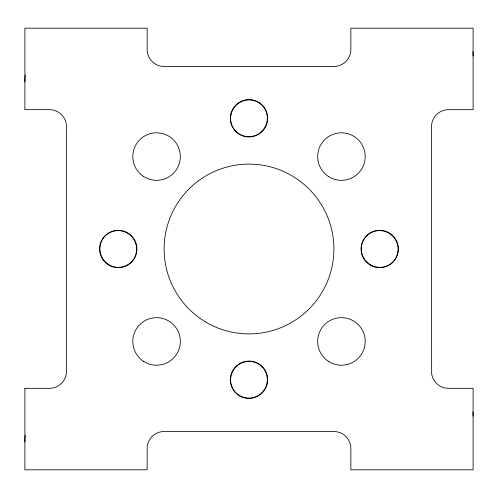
<?xml version="1.0" encoding="UTF-8"?>
<svg xmlns="http://www.w3.org/2000/svg" width="498" height="498" viewBox="0 0 498 498"><rect width="100%" height="100%" fill="white"/><g stroke="black" fill="none" stroke-linecap="round" stroke-linejoin="round"><path stroke-width="0.75" d="M472.839 51.711A18.463 1.874 -84.1 0 1 473.094 56.013M472.839 411.852A18.463 1.874 -84.1 0 1 473.094 416.154M24.912 441.987A18.463 1.874 -84.1 0 1 25.161 435.215M24.912 81.853A18.463 1.874 -84.1 0 1 25.168 75.074M24.9 388.322L24.9 469.813L147.134 469.813L147.134 448.48A16.976 16.976 0 0 1 164.116 431.505L333.884 431.511A16.976 16.976 0 0 1 350.86 448.486L350.86 469.819L473.1 469.819L473.1 388.328L448.48 388.328A16.976 16.976 0 0 1 431.648 373.568L431.505 126.654A16.976 16.976 0 0 1 448.48 109.678L473.1 109.678L473.1 28.187L350.866 28.187L350.866 49.52A16.976 16.976 0 0 1 333.884 66.495L164.116 66.489A16.976 16.976 0 0 1 147.14 49.514L147.14 28.181L24.9 28.181L24.9 109.672L49.52 109.672A16.976 16.976 0 0 1 66.352 124.432L66.495 371.346A16.976 16.976 0 0 1 49.52 388.322L24.9 388.322M206.558 322.511A84.884 84.884 0 0 0 333.884 249A84.884 84.884 0 0 0 206.558 175.489A84.884 84.884 0 0 0 206.558 322.511M328.375 361.293A23.767 23.767 0 0 0 365.165 342.823A23.767 23.767 0 0 0 330.772 320.195A23.767 23.767 0 0 0 328.375 361.293M143.499 361.293A23.767 23.767 0 0 0 180.295 342.823A23.767 23.767 0 0 0 145.902 320.195A23.767 23.767 0 0 0 143.499 361.293M143.499 176.423A23.767 23.767 0 0 0 180.295 157.947A23.767 23.767 0 0 0 145.902 135.325A23.767 23.767 0 0 0 143.499 176.423M328.375 176.423A23.767 23.767 0 0 0 365.165 157.947A23.767 23.767 0 0 0 330.772 135.325A23.767 23.767 0 0 0 328.375 176.423M238.667 133.831A18.675 18.675 0 0 0 267.638 119.445A18.675 18.675 0 0 0 240.696 101.548A18.675 18.675 0 0 0 238.667 133.831M370.388 265.173A18.675 18.675 0 0 0 398.4 249A18.675 18.675 0 0 0 370.388 232.827A18.675 18.675 0 0 0 370.388 265.173M239.663 395.898A18.675 18.675 0 0 0 267.675 379.725A18.675 18.675 0 0 0 239.663 363.552A18.675 18.675 0 0 0 239.663 395.898M108.938 265.173A18.675 18.675 0 0 0 136.95 249A18.675 18.675 0 0 0 108.938 232.827A18.675 18.675 0 0 0 108.938 265.173M100.521 253.625A18.463 18.277 45 0 0 131.298 262.023A18.463 18.277 45 0 0 122.9 231.246A18.463 18.277 45 0 0 100.521 253.625M253.625 397.479A18.463 18.277 -45 0 0 262.023 366.702A18.463 18.277 -45 0 0 231.246 375.1A18.463 18.277 -45 0 0 253.625 397.479M361.697 252.498A18.463 18.277 45 0 0 391.907 262.807A18.463 18.277 45 0 0 385.458 231.582A18.463 18.277 45 0 0 361.697 252.498M252.498 136.303A18.463 18.277 -45 0 0 262.807 106.093A18.463 18.277 -45 0 0 231.582 112.542A18.463 18.277 -45 0 0 252.498 136.303"/></g></svg>
